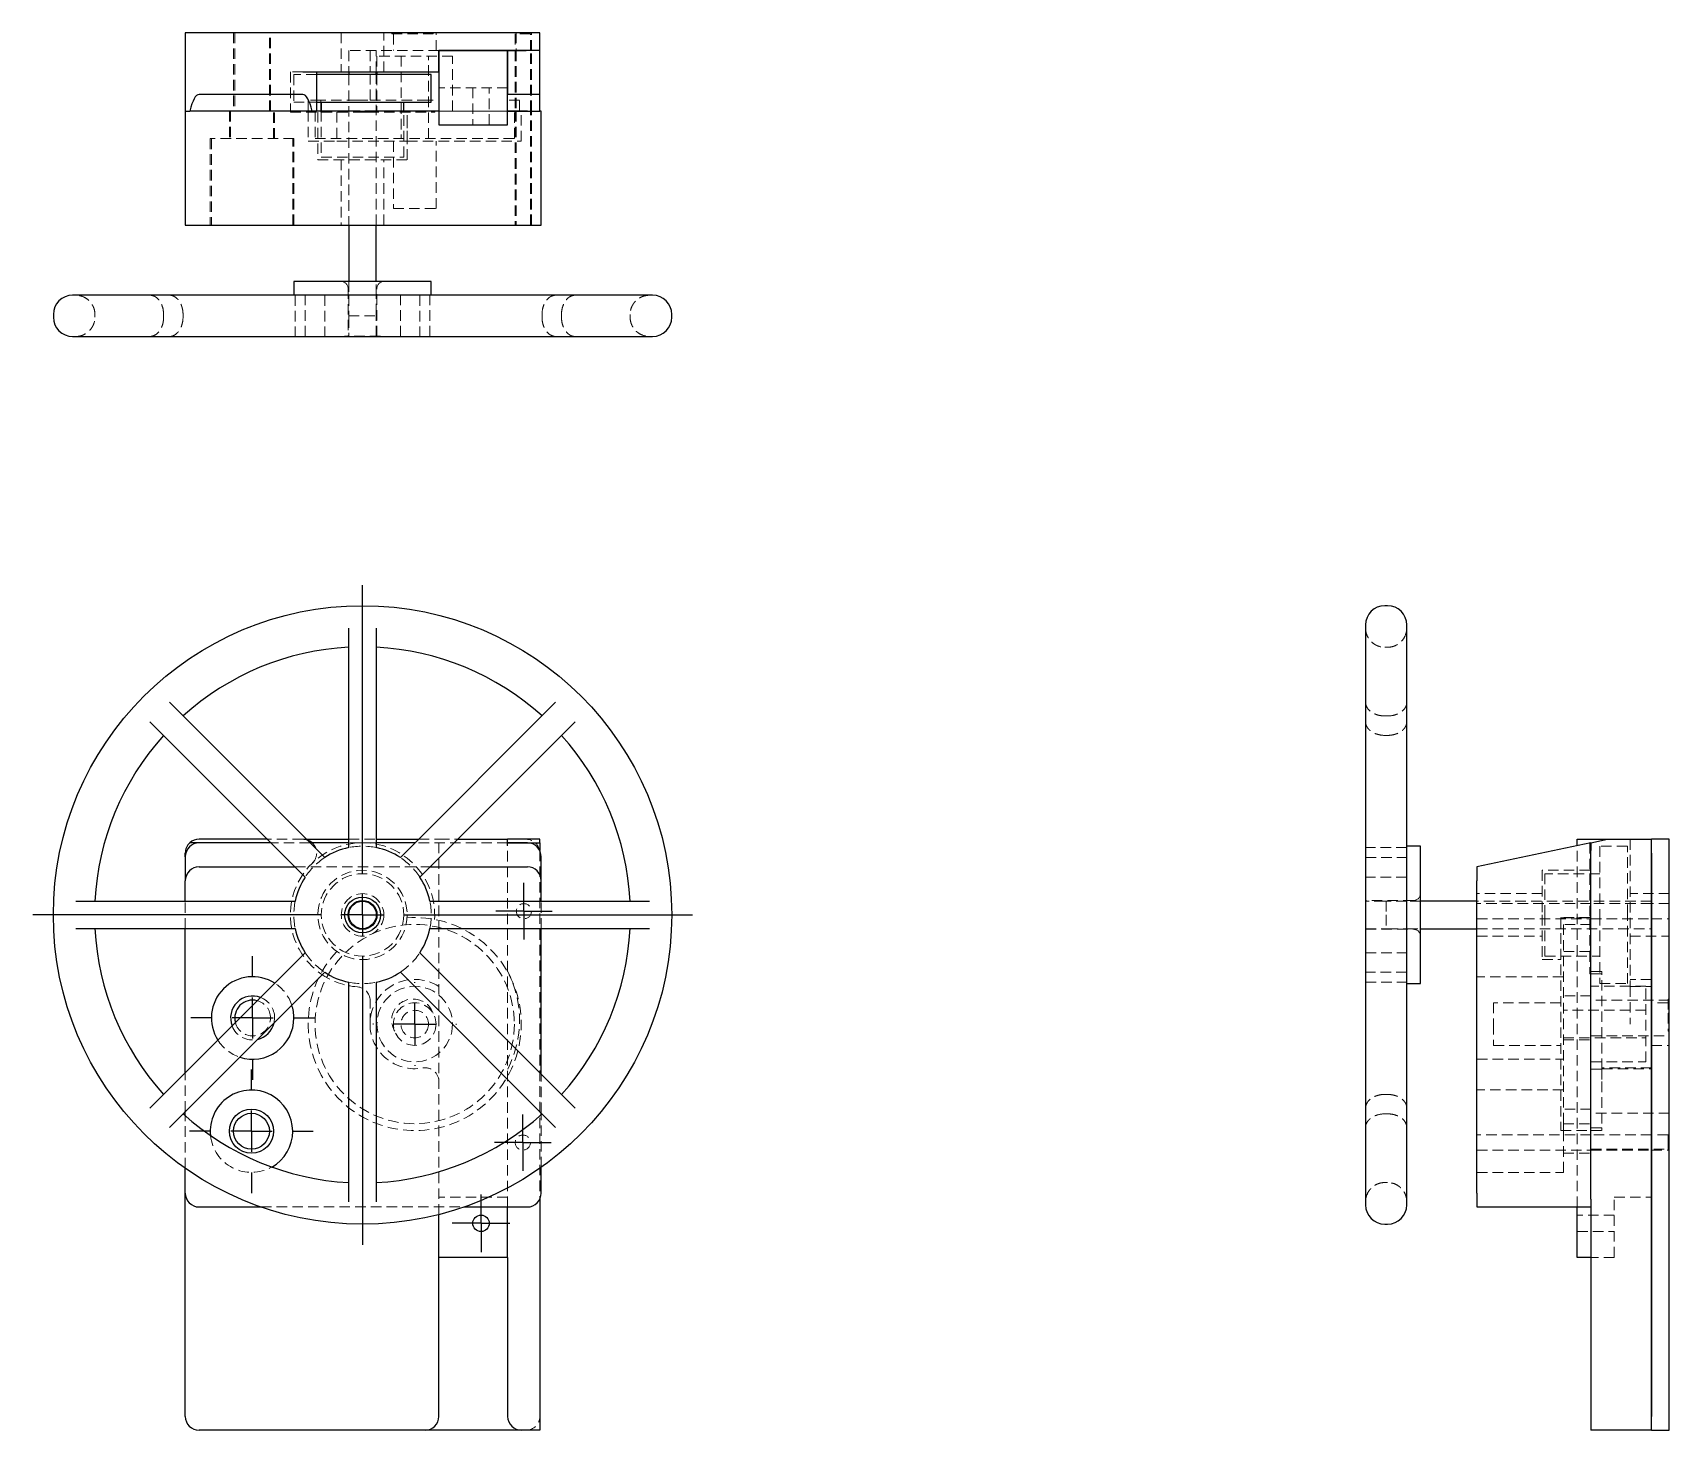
# Model space of a CAD drawing. Header units: millimetres. Extents: x 43 to 241, y 7 to 176.
import ezdxf

# ---------------------------------------------------------------- set-up
doc = ezdxf.new("R2010")
doc.units = ezdxf.units.MM
doc.linetypes.add('HIDDEN', pattern=[1.905, 1.27, -0.635])
doc.layers.add('10', color=7, linetype='Continuous')

# ---------------------------------------------------------------- blocks, each defined once
blk = doc.blocks.new('SW_CENTERMARKSYMBOL_0')
at = {"layer": '10', "color": 0}
for p, q in [((0, 5), (0, 40)), ((0, 0), (0, 2.5)), ((-5, 0), (-40, 0)), ((0, 0), (-2.5, 0)), ((0, 0), (0, -2.5)), ((0, 0), (2.5, 0)), ((5, 0), (40, 0)), ((0, -5), (0, -40))]:
    blk.add_line(p, q, dxfattribs=at)
blk = doc.blocks.new('SW_CENTERMARKSYMBOL_1')
at = {"layer": '10', "color": 0}
for p, q in [((0, 5), (0, 5.08)), ((0, 0), (0, 2.5)), ((-5, 0), (-5.08, 0)), ((0, 0), (-2.5, 0)), ((0, 0), (0, -2.5)), ((0, 0), (2.5, 0)), ((5, 0), (5.08, 0)), ((0, -5), (0, -5.08))]:
    blk.add_line(p, q, dxfattribs=at)
blk = doc.blocks.new('SW_CENTERMARKSYMBOL_2')
at = {"layer": '10', "color": 0}
for p, q in [((0, 5), (0, 7.5)), ((0, 0), (0, 2.5)), ((-5, 0), (-7.5, 0)), ((0, 0), (-2.5, 0)), ((0, 0), (0, -2.5)), ((0, 0), (2.5, 0)), ((5, 0), (7.5, 0)), ((0, -5), (0, -7.5))]:
    blk.add_line(p, q, dxfattribs=at)
blk = doc.blocks.new('SW_CENTERMARKSYMBOL_3')
at = {"layer": '10', "color": 0}
for p, q in [((0, 5), (0, 7.5)), ((0, 0), (0, 2.5)), ((-5, 0), (-7.5, 0)), ((0, 0), (-2.5, 0)), ((0, 0), (0, -2.5)), ((0, 0), (2.5, 0)), ((5, 0), (7.5, 0)), ((0, -5), (0, -7.5))]:
    blk.add_line(p, q, dxfattribs=at)
blk = doc.blocks.new('SW_CENTERMARKSYMBOL_4')
at = {"layer": '10', "color": 0}
for p, q in [((0, 2.5), (0, 3.42)), ((0, 0), (0, 2.5)), ((-2.5, 0), (-3.42, 0)), ((0, 0), (-2.5, 0)), ((0, 0), (0, -2.5)), ((0, 0), (2.5, 0)), ((2.5, 0), (3.42, 0)), ((0, -2.5), (0, -3.42))]:
    blk.add_line(p, q, dxfattribs=at)
blk = doc.blocks.new('SW_CENTERMARKSYMBOL_5')
at = {"layer": '10', "color": 0}
for p, q in [((0, 2.5), (0, 3.42)), ((0, 0), (0, 2.5)), ((-2.5, 0), (-3.42, 0)), ((0, 0), (-2.5, 0)), ((0, 0), (0, -2.5)), ((0, 0), (2.5, 0)), ((2.5, 0), (3.42, 0)), ((0, -2.5), (0, -3.42))]:
    blk.add_line(p, q, dxfattribs=at)
blk = doc.blocks.new('SW_CENTERMARKSYMBOL_6')
at = {"layer": '10', "color": 0}
for p, q in [((0, 2.5), (0, 3.5)), ((0, 0), (0, 2.5)), ((-2.5, 0), (-3.5, 0)), ((0, 0), (-2.5, 0)), ((0, 0), (0, -2.5)), ((0, 0), (2.5, 0)), ((2.5, 0), (3.5, 0)), ((0, -2.5), (0, -3.5))]:
    blk.add_line(p, q, dxfattribs=at)

msp = doc.modelspace()

# ---------------------------------------------------------------- linework, layer by layer
at = {"color": 7, "linetype": 'Continuous', "lineweight": 25}
for p, q in [((61.5, 176.48), (61.5, 166.98)), ((63.17, 176.48), (61.5, 176.48)), ((102.83, 176.48), (63.17, 176.48)), ((104.5, 176.48), (102.83, 176.48)), ((104.5, 174.32), (104.5, 176.48)), ((92.26, 174.32), (102.83, 174.32)), ((92.26, 171.73), (92.26, 174.32)), ((100.6, 174.32), (92.26, 174.32)), ((92.26, 174.32), (92.26, 165.32)), ((100.6, 165.32), (100.6, 174.32)), ((100.6, 174.32), (100.6, 168.98)), ((104.5, 174.32), (100.6, 174.32)), ((104.5, 168.98), (104.5, 174.32)), ((75.77, 171.73), (92.26, 171.73)), ((77.44, 166.98), (77.44, 171.73)), ((91.33, 171.4), (77.44, 171.4)), ((81.33, 171.73), (81.33, 171.4)), ((84.67, 171.4), (84.67, 171.73)), ((84.75, 171.73), (84.75, 171.4)), ((91.33, 168.06), (91.33, 171.4)), ((75.77, 168.98), (63.17, 168.98)), ((104.5, 168.98), (100.6, 168.98)), ((104.5, 166.98), (104.5, 168.98)), ((61.5, 166.98), (62.06, 166.98)), ((61.5, 166.98), (61.5, 153.15)), ((76.88, 166.98), (62.06, 166.98)), ((82.73, 166.98), (63.17, 166.98)), ((77.44, 168.06), (91.33, 168.06)), ((77.94, 168.06), (77.94, 166.98)), ((78, 166.98), (77.94, 166.98)), ((78, 168.06), (78, 166.98)), ((83.72, 166.86), (82.28, 166.86)), ((92.26, 166.98), (83.27, 166.98)), ((88, 166.98), (88, 168.06)), ((92.26, 166.98), (88, 166.98)), ((100.6, 166.98), (104.5, 166.98)), ((103, 166.98), (100.6, 166.98)), ((104.67, 166.98), (104.5, 166.98)), ((104.67, 153.15), (104.67, 166.98)), ((92.26, 165.32), (100.6, 165.32)), ((61.5, 153.15), (63.17, 153.15)), ((63.17, 153.15), (103, 153.15)), ((81.33, 153.15), (81.33, 146.32)), ((84.67, 146.32), (84.67, 153.15)), ((103, 153.15), (104.67, 153.15)), ((74.67, 146.32), (74.67, 144.65)), ((91.33, 146.32), (74.67, 146.32)), ((91.33, 144.65), (91.33, 146.32)), ((118.17, 144.65), (47.83, 144.65)), ((45.5, 142.32), (45.5, 141.98)), ((120.5, 141.98), (120.5, 142.32)), ((47.83, 139.65), (118.17, 139.65)), ((207.32, 107), (206.98, 107)), ((81.33, 77.66), (81.33, 104.29)), ((84.67, 104.29), (84.67, 77.66)), ((204.65, 104.67), (204.65, 34.33)), ((209.65, 34.33), (209.65, 104.67)), ((59.58, 95.28), (78.41, 76.45)), ((87.59, 76.45), (106.42, 95.28)), ((76.05, 74.09), (57.22, 92.92)), ((108.78, 92.92), (89.95, 74.09)), ((71.9, 78.25), (62.06, 78.25)), ((71.48, 78.67), (63.17, 78.67)), ((71.9, 78.25), (63.17, 78.25)), ((76.19, 78.67), (81.33, 78.67)), ((76.88, 78.25), (76.61, 78.25)), ((81.33, 78.25), (76.61, 78.25)), ((84.67, 78.67), (89.81, 78.67)), ((89.39, 78.25), (84.67, 78.25)), ((94.52, 78.67), (100.6, 78.67)), ((100.6, 77.9), (100.6, 78.67)), ((104.5, 78.67), (100.6, 78.67)), ((100.6, 78.25), (104.5, 78.25)), ((103, 78.25), (100.6, 78.25)), ((104.5, 78.25), (104.5, 78.67)), ((104.5, 78.25), (104.5, 77.29)), ((211.32, 77.83), (209.65, 77.83)), ((211.32, 69.5), (211.32, 77.83)), ((231.98, 78.25), (218.15, 75.33)), ((230.32, 77.9), (230.32, 78.67)), ((230.32, 78.67), (233.98, 78.67)), ((231.98, 78.25), (233.98, 78.67)), ((231.98, 78.25), (231.98, 77.29)), ((233.98, 78.67), (239.32, 78.67)), ((241.48, 78.67), (239.32, 78.67)), ((239.32, 7), (239.32, 78.67)), ((241.48, 77), (241.48, 78.67)), ((61.5, 76.54), (61.5, 77)), ((61.5, 76.54), (61.5, 73.63)), ((104.67, 73.63), (104.67, 76.54)), ((231.98, 76.54), (231.98, 77.29)), ((231.98, 35.75), (231.98, 76.54)), ((239.32, 77), (239.32, 8.67)), ((241.48, 8.67), (241.48, 77)), ((61.5, 71.17), (61.5, 73.63)), ((63.17, 75.33), (74.81, 75.33)), ((91.19, 75.33), (103, 75.33)), ((104.67, 71.17), (104.67, 73.63)), ((218.15, 75.33), (218.15, 73.63)), ((218.15, 35.75), (218.15, 73.63)), ((48.21, 71.17), (74.84, 71.17)), ((91.16, 71.17), (117.79, 71.17)), ((218.15, 71.17), (211.32, 71.17)), ((211.32, 61.17), (211.32, 69.5)), ((74.84, 67.83), (48.21, 67.83)), ((61.5, 50.36), (61.5, 67.83)), ((117.79, 67.83), (91.16, 67.83)), ((104.67, 50.19), (104.67, 67.83)), ((211.32, 67.83), (218.15, 67.83)), ((57.22, 46.08), (76.05, 64.91)), ((89.95, 64.91), (108.78, 46.08)), ((78.41, 62.55), (59.58, 43.72)), ((106.42, 43.72), (87.59, 62.55)), ((81.33, 34.71), (81.33, 61.34)), ((84.67, 61.34), (84.67, 34.71)), ((209.65, 61.17), (211.32, 61.17)), ((61.5, 45.13), (61.5, 45.64)), ((104.67, 45.28), (104.67, 45.48)), ((61.5, 35.75), (61.5, 38.78)), ((104.67, 35.75), (104.67, 38.89)), ((61.5, 8.67), (61.5, 35.75)), ((218.15, 35.75), (218.15, 34.08)), ((231.98, 35.02), (231.98, 35.75)), ((63.17, 34.08), (70.68, 34.08)), ((95.32, 34.08), (103, 34.08)), ((100.6, 27.97), (100.6, 34.08)), ((104.5, 35.02), (104.5, 7)), ((218.15, 34.08), (231.98, 34.08)), ((230.32, 27.97), (230.32, 34.08)), ((231.98, 35.02), (231.98, 7)), ((92.26, 27.97), (92.26, 33.16)), ((206.98, 32), (207.32, 32)), ((92.26, 8.67), (92.26, 27.97)), ((100.6, 27.97), (92.26, 27.97)), ((100.6, 27.97), (100.6, 8.67)), ((231.98, 27.97), (230.32, 27.97)), ((241.48, 7), (241.48, 8.67)), ((90.59, 7), (63.17, 7)), ((102.27, 7), (90.59, 7)), ((104.5, 7), (102.27, 7)), ((239.32, 7), (231.98, 7)), ((239.32, 7), (241.48, 7))]:
    msp.add_line(p, q, dxfattribs=at)
at = {"color": 7, "linetype": 'HIDDEN', "lineweight": 18}
for p, q in [((67.36, 176.48), (67.36, 166.98)), ((67.5, 176.48), (67.5, 166.98)), ((71.7, 166.98), (71.7, 176.48)), ((71.83, 166.98), (71.83, 176.48)), ((80.42, 176.48), (80.42, 171.73)), ((85.58, 171.73), (85.58, 176.48)), ((86.54, 176.48), (86.54, 176.33)), ((86.54, 176.33), (91.56, 176.33)), ((86.75, 176.33), (86.75, 174.32)), ((86.9, 176.33), (86.9, 176.48)), ((91.56, 176.48), (91.56, 176.33)), ((91.92, 174.32), (91.92, 176.48)), ((103.36, 176.33), (101.52, 176.33)), ((101.52, 176.33), (101.52, 174.32)), ((101.65, 176.48), (101.65, 174.32)), ((103.36, 174.32), (103.36, 176.33)), ((103.49, 174.32), (103.49, 176.48)), ((84.67, 174.32), (81.33, 174.32)), ((81.33, 174.32), (81.33, 171.73)), ((83.92, 174.32), (83.92, 171.73)), ((92.26, 174.32), (84.67, 174.32)), ((84.67, 171.73), (84.67, 174.32)), ((93.92, 173.65), (84.75, 173.65)), ((84.75, 173.65), (84.75, 171.73)), ((87.67, 173.65), (87.67, 163.65)), ((91, 163.65), (91, 173.65)), ((93.92, 166.98), (93.92, 173.65)), ((101.52, 174.32), (101.52, 166.98)), ((101.65, 174.32), (101.65, 166.98)), ((103.36, 166.98), (103.36, 174.32)), ((103.49, 166.98), (103.49, 174.32)), ((75.77, 171.73), (74.25, 171.73)), ((74.25, 171.73), (74.25, 166.98)), ((77.44, 171.4), (74.67, 171.4)), ((74.67, 171.4), (74.67, 168.06)), ((81.33, 171.4), (81.33, 153.15)), ((83.92, 168.32), (83.92, 171.73)), ((84.67, 153.15), (84.67, 171.4)), ((84.75, 171.4), (84.75, 166.98)), ((100.6, 169.82), (92.26, 169.82)), ((96.37, 169.82), (96.37, 165.32)), ((98.37, 165.32), (98.37, 169.82)), ((66.86, 166.98), (66.86, 163.65)), ((67, 166.98), (67, 163.65)), ((72.2, 163.65), (72.2, 166.98)), ((72.33, 163.65), (72.33, 166.98)), ((74.25, 166.98), (74.25, 166.86)), ((74.25, 166.86), (82.28, 166.86)), ((74.67, 168.06), (77.44, 168.06)), ((77.94, 168.32), (76.42, 168.32)), ((76.42, 168.32), (76.42, 166.98)), ((76.42, 166.98), (76.42, 163.32)), ((77.94, 166.98), (77.25, 166.98)), ((77.25, 166.98), (77.25, 163.65)), ((77.58, 166.86), (77.58, 161.08)), ((82.37, 168.32), (77.94, 168.32)), ((77.94, 168.32), (77.94, 168.06)), ((77.94, 166.86), (77.94, 166.98)), ((88, 166.98), (78, 166.98)), ((78, 166.98), (78, 161.4)), ((79.88, 166.86), (79.88, 163.32)), ((82.37, 168.32), (83.92, 168.32)), ((83.27, 166.98), (82.73, 166.98)), ((82.73, 166.98), (83.27, 166.98)), ((83.72, 166.86), (91.75, 166.86)), ((83.92, 168.32), (90.3, 168.32)), ((88, 161.4), (88, 166.98)), ((88.41, 163.32), (88.41, 166.86)), ((88.42, 161.08), (88.42, 166.86)), ((90.3, 168.32), (92.26, 168.32)), ((91.73, 166.98), (91.73, 166.86)), ((91.75, 166.86), (91.75, 166.98)), ((101.42, 166.98), (92.26, 166.98)), ((100.6, 166.98), (92.26, 166.98)), ((102.04, 168.32), (100.6, 168.32)), ((101.42, 163.65), (101.42, 166.98)), ((101.52, 166.98), (101.52, 153.15)), ((101.65, 166.98), (101.65, 153.15)), ((102.04, 166.98), (102.04, 168.32)), ((102.25, 163.32), (102.25, 166.98)), ((103.36, 153.15), (103.36, 166.98)), ((103.49, 153.15), (103.49, 166.98)), ((64.67, 163.65), (64.53, 163.65)), ((64.53, 163.65), (64.53, 153.15)), ((74.67, 163.65), (64.67, 163.65)), ((64.67, 163.65), (64.67, 153.15)), ((74.53, 153.15), (74.53, 163.65)), ((74.67, 153.15), (74.67, 163.65)), ((76.42, 163.32), (79.88, 163.32)), ((77.25, 163.65), (101.42, 163.65)), ((79.88, 163.32), (88.41, 163.32)), ((86.75, 163.32), (86.75, 155.17)), ((88.41, 163.32), (102.25, 163.32)), ((91.92, 155.17), (91.92, 163.32)), ((77.58, 161.08), (88.42, 161.08)), ((78, 161.4), (88, 161.4)), ((80.42, 161.08), (80.42, 153.15)), ((85.58, 153.15), (85.58, 161.08)), ((86.75, 155.17), (91.92, 155.17)), ((81.25, 145.48), (81.25, 139.68)), ((81.33, 146.32), (81.33, 144.7)), ((84.67, 144.7), (84.67, 146.32)), ((84.75, 139.68), (84.75, 145.48)), ((74.84, 144.65), (74.84, 139.65)), ((76.05, 139.65), (76.05, 144.65)), ((78.41, 144.65), (78.41, 139.65)), ((87.59, 139.65), (87.59, 144.65)), ((89.95, 144.65), (89.95, 139.65)), ((91.16, 139.65), (91.16, 144.65)), ((50.54, 142.32), (50.54, 141.98)), ((58.87, 141.98), (58.87, 142.32)), ((61.23, 142.32), (61.23, 141.98)), ((81.33, 141.98), (81.33, 142.32)), ((81.33, 142.15), (84.67, 142.15)), ((84.67, 142.32), (84.67, 141.98)), ((104.77, 141.98), (104.77, 142.32)), ((107.13, 142.32), (107.13, 141.98)), ((115.46, 141.98), (115.46, 142.32)), ((85.17, 139.68), (80.83, 139.68)), ((80.83, 139.68), (80.83, 139.65)), ((85.17, 139.65), (85.17, 139.68)), ((207.32, 101.96), (206.98, 101.96)), ((206.98, 93.63), (207.32, 93.63)), ((207.32, 91.27), (206.98, 91.27)), ((75.77, 78.67), (71.48, 78.67)), ((76.61, 78.25), (71.9, 78.25)), ((76.61, 78.25), (71.9, 78.25)), ((75.77, 78.67), (76.19, 78.67)), ((81.33, 78.67), (84.67, 78.67)), ((82.73, 78.25), (81.33, 78.25)), ((83.72, 78.22), (82.28, 78.22)), ((84.67, 78.25), (83.27, 78.25)), ((100.6, 78.25), (89.39, 78.25)), ((89.81, 78.67), (92.26, 78.67)), ((92.26, 33.16), (92.26, 78.67)), ((92.26, 78.67), (94.52, 78.67)), ((100.6, 34.08), (100.6, 77.9)), ((209.65, 77.66), (204.65, 77.66)), ((230.32, 34.08), (230.32, 77.9)), ((231.86, 78.22), (231.86, 68.95)), ((233.06, 77.83), (233.06, 69.5)), ((236.4, 77.83), (233.06, 77.83)), ((236.4, 69.5), (236.4, 77.83)), ((236.73, 78.67), (236.73, 60.82)), ((104.5, 77.29), (104.5, 35.02)), ((204.65, 76.45), (209.65, 76.45)), ((74.81, 75.33), (91.19, 75.33)), ((209.65, 74.09), (204.65, 74.09)), ((226.08, 74.92), (226.08, 69.5)), ((231.86, 74.92), (226.08, 74.92)), ((226.4, 74.5), (226.4, 69.5)), ((233.06, 74.5), (226.4, 74.5)), ((204.68, 71.67), (204.65, 71.67)), ((204.68, 69.5), (204.68, 71.67)), ((226.08, 72.08), (218.15, 72.08)), ((241.48, 72.08), (236.73, 72.08)), ((61.5, 67.83), (61.5, 71.17)), ((104.67, 67.83), (104.67, 71.17)), ((210.48, 71.25), (204.68, 71.25)), ((204.68, 67.33), (204.68, 69.5)), ((206.98, 71.17), (207.32, 71.17)), ((207.15, 71.17), (207.15, 69.5)), ((207.15, 69.5), (207.15, 67.83)), ((211.32, 71.17), (209.7, 71.17)), ((239.32, 71.17), (218.15, 71.17)), ((231.98, 70.87), (218.15, 70.87)), ((226.08, 69.5), (226.08, 64.08)), ((226.4, 69.5), (226.4, 64.5)), ((239.32, 70.87), (231.98, 70.87)), ((233.06, 69.5), (233.06, 61.17)), ((236.4, 61.17), (236.4, 69.5)), ((241.48, 70.87), (239.32, 70.87)), ((204.68, 67.75), (210.48, 67.75)), ((207.32, 67.83), (206.98, 67.83)), ((209.7, 67.83), (211.32, 67.83)), ((218.15, 69.04), (231.98, 69.04)), ((218.15, 67.83), (239.32, 67.83)), ((228.32, 69.18), (228.32, 43.35)), ((231.86, 69.18), (228.32, 69.18)), ((228.32, 69.15), (231.86, 69.15)), ((228.65, 68.35), (228.65, 44.18)), ((231.98, 68.35), (228.65, 68.35)), ((231.98, 68.95), (231.86, 68.95)), ((231.86, 68.95), (231.86, 65.07)), ((231.98, 69.04), (239.32, 69.04)), ((231.98, 44.18), (231.98, 68.35)), ((239.32, 69.04), (241.48, 69.04)), ((204.65, 67.33), (204.68, 67.33)), ((218.15, 66.92), (226.08, 66.92)), ((236.73, 66.92), (241.48, 66.92)), ((204.65, 64.91), (209.65, 64.91)), ((226.08, 64.08), (228.32, 64.08)), ((226.4, 64.5), (233.06, 64.5)), ((231.86, 65.07), (228.32, 65.07)), ((231.86, 65.07), (231.86, 62.36)), ((209.65, 62.55), (204.65, 62.55)), ((228.65, 62), (218.15, 62)), ((231.86, 62.36), (231.98, 62.36)), ((233.32, 62.63), (231.98, 62.63)), ((233.32, 62.36), (231.98, 62.36)), ((233.32, 50.8), (233.32, 62.63)), ((239.32, 61.68), (236.73, 61.68)), ((204.65, 61.34), (209.65, 61.34)), ((231.98, 59.67), (228.65, 59.67)), ((238.65, 60.85), (231.98, 60.85)), ((233.06, 61.17), (236.4, 61.17)), ((236.73, 60.82), (239.32, 60.82)), ((236.73, 60.82), (236.73, 56.26)), ((238.65, 51.68), (238.65, 60.85)), ((83.92, 56.26), (83.92, 59.11)), ((220.17, 58.85), (220.17, 56.26)), ((228.32, 58.85), (220.17, 58.85)), ((238.65, 57.93), (228.65, 57.93)), ((241.48, 59.17), (231.98, 59.17)), ((241.33, 58.85), (239.32, 58.85)), ((241.33, 59.3), (241.33, 57.58)), ((241.48, 59.3), (241.33, 59.3)), ((241.48, 57.58), (241.33, 57.58)), ((241.33, 57.58), (241.33, 55.4)), ((220.17, 56.26), (220.17, 53.68)), ((220.17, 53.68), (228.32, 53.68)), ((228.65, 54.6), (238.65, 54.6)), ((228.65, 54.33), (231.98, 54.33)), ((231.98, 54.83), (241.48, 54.83)), ((239.32, 53.68), (241.48, 53.68)), ((241.33, 55.4), (241.48, 55.4)), ((218.15, 52), (228.65, 52)), ((231.98, 51.68), (238.65, 51.68)), ((61.5, 45.64), (61.5, 50.36)), ((104.67, 45.48), (104.67, 50.19)), ((231.98, 50.8), (233.32, 50.8)), ((239.32, 50.96), (233.32, 50.96)), ((233.32, 50.85), (239.32, 50.85)), ((233.32, 50.8), (233.32, 49.29)), ((206.98, 47.73), (207.32, 47.73)), ((228.65, 48.27), (218.15, 48.27)), ((233.32, 49.29), (233.32, 43.68)), ((231.98, 45.94), (228.65, 45.94)), ((61.5, 38.78), (61.5, 45.13)), ((104.67, 38.89), (104.67, 45.28)), ((207.32, 45.37), (206.98, 45.37)), ((228.65, 43.27), (228.65, 44.18)), ((228.65, 44.18), (231.98, 44.18)), ((241.48, 45.44), (231.98, 45.44)), ((233.32, 43.68), (231.98, 43.68)), ((233.32, 43.35), (233.32, 43.68)), ((231.98, 42.81), (218.15, 42.81)), ((228.32, 43.35), (231.98, 43.35)), ((228.65, 38.27), (228.65, 43.27)), ((231.98, 43.35), (233.32, 43.35)), ((239.32, 42.81), (231.98, 42.81)), ((241.33, 42.81), (239.32, 42.81)), ((241.33, 41.89), (241.33, 42.81)), ((241.33, 40.98), (241.33, 41.89)), ((218.15, 40.98), (231.98, 40.98)), ((228.65, 40.6), (231.98, 40.6)), ((231.98, 41.1), (241.48, 41.1)), ((231.98, 40.98), (239.32, 40.98)), ((239.32, 40.98), (241.33, 40.98)), ((218.15, 38.27), (228.65, 38.27)), ((206.98, 37.04), (207.32, 37.04)), ((70.68, 34.08), (95.32, 34.08)), ((100.6, 35.27), (92.26, 35.27)), ((234.82, 27.97), (234.82, 35.27)), ((234.82, 35.27), (239.32, 35.27)), ((234.82, 33.1), (230.32, 33.1)), ((230.32, 31.1), (234.82, 31.1)), ((234.82, 27.97), (231.98, 27.97))]:
    msp.add_line(p, q, dxfattribs=at)
at = {"color": 7, "linetype": 'HIDDEN', "lineweight": 18, "flags": 128}
msp.add_lwpolyline([(72.27, 56.41), (72.28, 56.46), (72.33, 57)], dxfattribs=at)
at = {"color": 7, "linetype": 'Continuous', "lineweight": 25}
for centre, radius in [((83, 69.5), 37.5), ((83, 69.5), 2.17), ((83, 69.5), 1.75), ((83, 69.5), 1.67), ((69.53, 43.27), 2.67), ((69.53, 43.27), 2.17), ((97.37, 32.1), 1)]:
    msp.add_circle(centre, radius, dxfattribs=at)
at = {"color": 7, "linetype": 'HIDDEN', "lineweight": 18}
for centre, radius in [((83, 69.5), 5.42), ((83, 69.5), 5), ((83, 69.5), 2.58), ((102.57, 69.95), 0.917), ((89.33, 56.26), 12.08), ((89.33, 56.26), 4.58), ((89.33, 56.26), 2.58), ((89.33, 56.26), 1.67), ((102.44, 41.89), 0.917)]:
    msp.add_circle(centre, radius, dxfattribs=at)
for centre, radius, start, end in [((80.42, 145.48), 0.833, 0, 90), ((85.58, 145.48), 0.833, 90, 180), ((83, 69.5), 8.75, 94.7389, 234.7066), ((75.77, 77), 1.67, 72.7509, 90), ((75.77, 77), 1.67, 313.9455, 48.3761), ((83, 69.5), 8.33, 78.463, 101.537), ((83, 69.5), 8.75, 91.7607, 94.7389), ((83, 69.5), 8.75, 85.2611, 88.2393), ((83, 69.5), 8.75, 356.4278, 85.2611), ((102.83, 77), 1.67, 0, 90), ((83, 69.5), 8.33, 123.463, 146.537), ((83, 69.5), 8.33, 33.463, 56.537), ((210.48, 72.08), 0.833, 270, 0), ((83, 69.5), 8.33, 168.463, 191.537), ((83, 69.5), 8.33, 348.463, 11.537), ((89.33, 56.26), 12.92, 137.0161, 94.1183), ((210.48, 66.92), 0.833, 0, 90), ((83, 69.5), 8.33, 213.463, 236.537), ((83, 69.5), 8.33, 303.463, 326.537), ((83, 69.5), 8.75, 234.7066, 265.8678), ((89.33, 56.26), 5.42, 57.3073, 180), ((89.12, 56.72), 12.92, 332.7401, 27.2599), ((69.67, 57), 5, 18.1803, 57.4438), ((83, 69.5), 8.33, 258.463, 281.537), ((82.25, 59.11), 1.67, 0, 85.8678), ((69.67, 57), 2.17, 0, 74.8193), ((69.67, 57), 2.67, 0, 68.8303), ((89.12, 56.72), 2.58, 19.4466, 210.5534), ((69.67, 57), 2.67, 201.1697, 282.7761), ((69.67, 57), 2.17, 195.1807, 0), ((89.33, 56.26), 5.42, 180, 280.2387), ((69.67, 57), 5, 212.5562, 251.8197), ((90.59, 49.29), 1.67, 0, 100.2387), ((69.53, 43.27), 5, 186.1065, 299.5236), ((102.83, 8.67), 1.67, 270, 0)]:
    msp.add_arc(centre, radius, start, end, dxfattribs=at)
at = {"color": 7, "linetype": 'Continuous', "lineweight": 25}
for centre, radius, start, end in [((47.83, 142.32), 2.33, 90, 180), ((118.17, 142.32), 2.33, 0, 90), ((47.83, 141.98), 2.33, 180, 270), ((118.17, 141.98), 2.33, 270, 0), ((206.98, 104.67), 2.33, 90, 180), ((207.32, 104.67), 2.33, 0, 90), ((83, 69.5), 32.5, 92.9395, 132.0605), ((83, 69.5), 32.5, 47.9395, 87.0605), ((83, 69.5), 32.5, 137.9395, 177.0605), ((83, 69.5), 32.5, 2.9395, 42.0605), ((63.17, 77), 1.67, 131.6239, 180), ((63.17, 77), 1.67, 90, 131.6239), ((75.77, 77), 1.67, 48.3761, 72.7509), ((83, 69.5), 8.33, 101.537, 123.463), ((83, 69.5), 8.33, 56.537, 78.463), ((83, 69.5), 8.33, 146.537, 168.463), ((83, 69.5), 8.33, 11.537, 33.463), ((83, 69.5), 32.5, 182.9395, 222.0605), ((83, 69.5), 8.33, 191.537, 213.463), ((83, 69.5), 8.33, 326.537, 348.463), ((83, 69.5), 32.5, 317.9395, 357.0605), ((69.67, 57), 5, 57.4438, 212.5562), ((83, 69.5), 8.33, 236.537, 258.463), ((83, 69.5), 8.33, 281.537, 303.463), ((69.67, 57), 2.67, 68.8303, 201.1697), ((69.67, 57), 2.17, 74.8193, 195.1807), ((69.67, 57), 5, 0, 18.1803), ((69.67, 57), 5, 251.8197, 0), ((69.67, 57), 2.67, 282.7761, 347.2239), ((69.53, 43.27), 5, 0, 186.1065), ((83, 69.5), 32.5, 227.9395, 267.0605), ((83, 69.5), 32.5, 272.9395, 312.0605), ((69.53, 43.27), 5, 299.5236, 0), ((63.17, 35.75), 1.67, 180, 270), ((103, 35.75), 1.67, 270, 0), ((206.98, 34.33), 2.33, 180, 270), ((207.32, 34.33), 2.33, 270, 0), ((63.17, 8.67), 1.67, 180, 270), ((90.59, 8.67), 1.67, 270, 0), ((102.27, 8.67), 1.67, 180, 270)]:
    msp.add_arc(centre, radius, start, end, dxfattribs=at)
for centre, major_axis, ratio, start_param, end_param in [((63.17, 161.07), (0, 7.92), 0.210526, 0, 0.726474), ((75.77, 161.07), (0, 7.92), 0.210526, 5.556712, 6.283185), ((83, 125.44), (0, 41.56), 0.210526, 0.03073, 0.08271), ((83, 125.44), (0, 41.56), 0.210526, 6.200476, 6.252455), ((63.17, 76.54), (0, 1.7), 0.97855, 0, 1.570796), ((103, 76.54), (0, 1.7), 0.97855, 4.712389, 6.283185), ((63.17, 73.63), (0, 1.7), 0.97855, 0, 1.570796), ((103, 73.63), (0, 1.7), 0.97855, 4.712389, 6.283185)]:
    msp.add_ellipse(centre, major_axis=major_axis, ratio=ratio, start_param=start_param, end_param=end_param, dxfattribs=at)
at = {"color": 7, "linetype": 'HIDDEN', "lineweight": 18}
for points, knots in [([(72.33, 166.98), (72.33, 166.98), (72.33, 166.98), (72.32, 166.98), (72.3, 166.98), (72.27, 166.98), (72.23, 166.98), (72.19, 166.98), (72.09, 166.98), (71.9, 166.98), (71.56, 166.98), (71.16, 166.98), (70.69, 166.98), (70.19, 166.98), (69.67, 166.98), (69.14, 166.98), (68.64, 166.98), (68.18, 166.98), (67.77, 166.98), (67.43, 166.98), (67.23, 166.98), (67.11, 166.98), (67.05, 166.98), (67.01, 166.98), (67, 166.98), (67, 166.98)], [0, 0, 0, 0, 0.018006, 0.035875, 0.053662, 0.071426, 0.089222, 0.107109, 0.125142, 0.187566, 0.2501, 0.312524, 0.375058, 0.437482, 0.500016, 0.562439, 0.624973, 0.687397, 0.749931, 0.812355, 0.874889, 0.9063, 0.937417, 0.968549, 1, 1, 1, 1]), ([(50.54, 142.32), (50.54, 142.47), (50.53, 142.62), (50.47, 142.92), (50.42, 143.07), (50.31, 143.35), (50.23, 143.48), (50.06, 143.74), (49.97, 143.86), (49.75, 144.07), (49.63, 144.17), (49.38, 144.34), (49.24, 144.41), (48.82, 144.59), (48.51, 144.65), (48.21, 144.65)], [0, 0, 0, 0, 0.125, 0.125, 0.25, 0.25, 0.375, 0.375, 0.5, 0.5, 0.625, 0.625, 0.75, 0.75, 1, 1, 1, 1]), ([(57.22, 144.65), (57.33, 144.65), (57.44, 144.63), (57.65, 144.57), (57.75, 144.53), (57.95, 144.41), (58.05, 144.34), (58.22, 144.17), (58.31, 144.07), (58.46, 143.86), (58.53, 143.74), (58.65, 143.49), (58.7, 143.35), (58.83, 142.93), (58.87, 142.62), (58.87, 142.32)], [0, 0, 0, 0, 0.125, 0.125, 0.25, 0.25, 0.375, 0.375, 0.5, 0.5, 0.625, 0.625, 0.75, 0.75, 1, 1, 1, 1]), ([(61.23, 142.32), (61.23, 142.47), (61.22, 142.62), (61.18, 142.92), (61.14, 143.07), (61.06, 143.35), (61.01, 143.48), (60.89, 143.74), (60.82, 143.86), (60.67, 144.07), (60.58, 144.17), (60.4, 144.34), (60.31, 144.41), (60.01, 144.59), (59.79, 144.65), (59.58, 144.65)], [0, 0, 0, 0, 0.125, 0.125, 0.25, 0.25, 0.375, 0.375, 0.5, 0.5, 0.625, 0.625, 0.75, 0.75, 1, 1, 1, 1]), ([(81.33, 144.65), (81.33, 144.65), (81.33, 144.63), (81.33, 144.57), (81.33, 144.53), (81.33, 144.41), (81.33, 144.34), (81.33, 144.17), (81.33, 144.07), (81.33, 143.86), (81.33, 143.74), (81.33, 143.49), (81.33, 143.35), (81.33, 142.93), (81.33, 142.62), (81.33, 142.32)], [0, 0, 0, 0, 0.125, 0.125, 0.25, 0.25, 0.375, 0.375, 0.5, 0.5, 0.625, 0.625, 0.75, 0.75, 1, 1, 1, 1]), ([(84.67, 142.32), (84.67, 142.47), (84.67, 142.62), (84.67, 142.92), (84.67, 143.07), (84.67, 143.35), (84.67, 143.48), (84.67, 143.74), (84.67, 143.86), (84.67, 144.07), (84.67, 144.17), (84.67, 144.34), (84.67, 144.41), (84.67, 144.59), (84.67, 144.65), (84.67, 144.65)], [0, 0, 0, 0, 0.125, 0.125, 0.25, 0.25, 0.375, 0.375, 0.5, 0.5, 0.625, 0.625, 0.75, 0.75, 1, 1, 1, 1]), ([(106.42, 144.65), (106.32, 144.65), (106.21, 144.63), (106, 144.57), (105.89, 144.53), (105.69, 144.41), (105.6, 144.34), (105.42, 144.17), (105.33, 144.07), (105.18, 143.86), (105.11, 143.74), (104.99, 143.49), (104.94, 143.35), (104.82, 142.93), (104.77, 142.62), (104.77, 142.32)], [0, 0, 0, 0, 0.125, 0.125, 0.25, 0.25, 0.375, 0.375, 0.5, 0.5, 0.625, 0.625, 0.75, 0.75, 1, 1, 1, 1]), ([(107.13, 142.32), (107.13, 142.47), (107.14, 142.62), (107.18, 142.92), (107.21, 143.07), (107.3, 143.35), (107.35, 143.48), (107.47, 143.74), (107.54, 143.86), (107.69, 144.07), (107.77, 144.17), (107.95, 144.34), (108.05, 144.41), (108.35, 144.59), (108.56, 144.65), (108.78, 144.65)], [0, 0, 0, 0, 0.125, 0.125, 0.25, 0.25, 0.375, 0.375, 0.5, 0.5, 0.625, 0.625, 0.75, 0.75, 1, 1, 1, 1]), ([(117.79, 144.65), (117.64, 144.65), (117.49, 144.63), (117.19, 144.57), (117.04, 144.53), (116.76, 144.41), (116.62, 144.34), (116.37, 144.17), (116.25, 144.07), (116.03, 143.86), (115.94, 143.74), (115.77, 143.49), (115.69, 143.35), (115.52, 142.93), (115.46, 142.62), (115.46, 142.32)], [0, 0, 0, 0, 0.125, 0.125, 0.25, 0.25, 0.375, 0.375, 0.5, 0.5, 0.625, 0.625, 0.75, 0.75, 1, 1, 1, 1]), ([(48.21, 139.65), (48.36, 139.65), (48.51, 139.66), (48.81, 139.72), (48.96, 139.77), (49.24, 139.88), (49.38, 139.96), (49.63, 140.13), (49.75, 140.22), (49.97, 140.44), (50.06, 140.56), (50.23, 140.81), (50.31, 140.95), (50.48, 141.37), (50.54, 141.67), (50.54, 141.98)], [0, 0, 0, 0, 0.125, 0.125, 0.25, 0.25, 0.375, 0.375, 0.5, 0.5, 0.625, 0.625, 0.75, 0.75, 1, 1, 1, 1]), ([(58.87, 141.98), (58.87, 141.83), (58.86, 141.68), (58.82, 141.38), (58.79, 141.23), (58.7, 140.95), (58.65, 140.81), (58.53, 140.56), (58.46, 140.44), (58.31, 140.22), (58.23, 140.13), (58.05, 139.96), (57.95, 139.89), (57.65, 139.71), (57.44, 139.65), (57.22, 139.65)], [0, 0, 0, 0, 0.125, 0.125, 0.25, 0.25, 0.375, 0.375, 0.5, 0.5, 0.625, 0.625, 0.75, 0.75, 1, 1, 1, 1]), ([(59.58, 139.65), (59.68, 139.65), (59.79, 139.66), (60, 139.72), (60.11, 139.77), (60.31, 139.88), (60.4, 139.96), (60.58, 140.13), (60.67, 140.22), (60.82, 140.44), (60.89, 140.56), (61.01, 140.81), (61.06, 140.95), (61.18, 141.37), (61.23, 141.67), (61.23, 141.98)], [0, 0, 0, 0, 0.125, 0.125, 0.25, 0.25, 0.375, 0.375, 0.5, 0.5, 0.625, 0.625, 0.75, 0.75, 1, 1, 1, 1]), ([(81.33, 141.98), (81.33, 141.83), (81.33, 141.68), (81.33, 141.38), (81.33, 141.23), (81.33, 140.95), (81.33, 140.81), (81.33, 140.56), (81.33, 140.44), (81.33, 140.22), (81.33, 140.13), (81.33, 139.96), (81.33, 139.89), (81.33, 139.71), (81.33, 139.65), (81.33, 139.65)], [0, 0, 0, 0, 0.125, 0.125, 0.25, 0.25, 0.375, 0.375, 0.5, 0.5, 0.625, 0.625, 0.75, 0.75, 1, 1, 1, 1]), ([(84.67, 139.65), (84.67, 139.65), (84.67, 139.66), (84.67, 139.72), (84.67, 139.77), (84.67, 139.88), (84.67, 139.96), (84.67, 140.13), (84.67, 140.22), (84.67, 140.44), (84.67, 140.56), (84.67, 140.81), (84.67, 140.95), (84.67, 141.37), (84.67, 141.67), (84.67, 141.98)], [0, 0, 0, 0, 0.125, 0.125, 0.25, 0.25, 0.375, 0.375, 0.5, 0.5, 0.625, 0.625, 0.75, 0.75, 1, 1, 1, 1]), ([(104.77, 141.98), (104.77, 141.83), (104.78, 141.68), (104.82, 141.38), (104.86, 141.23), (104.94, 140.95), (104.99, 140.81), (105.11, 140.56), (105.18, 140.44), (105.33, 140.22), (105.42, 140.13), (105.6, 139.96), (105.69, 139.89), (105.99, 139.71), (106.21, 139.65), (106.42, 139.65)], [0, 0, 0, 0, 0.125, 0.125, 0.25, 0.25, 0.375, 0.375, 0.5, 0.5, 0.625, 0.625, 0.75, 0.75, 1, 1, 1, 1]), ([(108.78, 139.65), (108.67, 139.65), (108.56, 139.66), (108.35, 139.72), (108.25, 139.77), (108.05, 139.88), (107.95, 139.96), (107.78, 140.13), (107.69, 140.22), (107.54, 140.44), (107.47, 140.56), (107.35, 140.81), (107.3, 140.95), (107.17, 141.37), (107.13, 141.67), (107.13, 141.98)], [0, 0, 0, 0, 0.125, 0.125, 0.25, 0.25, 0.375, 0.375, 0.5, 0.5, 0.625, 0.625, 0.75, 0.75, 1, 1, 1, 1]), ([(115.46, 141.98), (115.46, 141.83), (115.47, 141.68), (115.53, 141.38), (115.58, 141.23), (115.69, 140.95), (115.77, 140.81), (115.94, 140.56), (116.03, 140.44), (116.25, 140.22), (116.37, 140.13), (116.62, 139.96), (116.76, 139.89), (117.18, 139.71), (117.49, 139.65), (117.79, 139.65)], [0, 0, 0, 0, 0.125, 0.125, 0.25, 0.25, 0.375, 0.375, 0.5, 0.5, 0.625, 0.625, 0.75, 0.75, 1, 1, 1, 1]), ([(204.65, 104.29), (204.65, 104.14), (204.66, 103.99), (204.72, 103.69), (204.77, 103.54), (204.88, 103.26), (204.96, 103.12), (205.13, 102.87), (205.22, 102.75), (205.44, 102.53), (205.56, 102.44), (205.81, 102.27), (205.95, 102.19), (206.37, 102.02), (206.67, 101.96), (206.98, 101.96)], [0, 0, 0, 0, 0.125, 0.125, 0.25, 0.25, 0.375, 0.375, 0.5, 0.5, 0.625, 0.625, 0.75, 0.75, 1, 1, 1, 1]), ([(207.32, 101.96), (207.47, 101.96), (207.62, 101.97), (207.92, 102.03), (208.07, 102.08), (208.35, 102.19), (208.48, 102.27), (208.74, 102.44), (208.86, 102.53), (209.07, 102.75), (209.17, 102.87), (209.34, 103.12), (209.41, 103.26), (209.59, 103.68), (209.65, 103.99), (209.65, 104.29)], [0, 0, 0, 0, 0.125, 0.125, 0.25, 0.25, 0.375, 0.375, 0.5, 0.5, 0.625, 0.625, 0.75, 0.75, 1, 1, 1, 1]), ([(206.98, 93.63), (206.83, 93.63), (206.68, 93.64), (206.38, 93.68), (206.23, 93.71), (205.95, 93.8), (205.81, 93.85), (205.56, 93.97), (205.44, 94.04), (205.22, 94.19), (205.13, 94.27), (204.96, 94.45), (204.89, 94.55), (204.71, 94.85), (204.65, 95.06), (204.65, 95.28)], [0, 0, 0, 0, 0.125, 0.125, 0.25, 0.25, 0.375, 0.375, 0.5, 0.5, 0.625, 0.625, 0.75, 0.75, 1, 1, 1, 1]), ([(209.65, 95.28), (209.65, 95.17), (209.63, 95.06), (209.57, 94.85), (209.53, 94.75), (209.41, 94.55), (209.34, 94.45), (209.17, 94.28), (209.07, 94.19), (208.86, 94.04), (208.74, 93.97), (208.49, 93.85), (208.35, 93.8), (207.93, 93.67), (207.62, 93.63), (207.32, 93.63)], [0, 0, 0, 0, 0.125, 0.125, 0.25, 0.25, 0.375, 0.375, 0.5, 0.5, 0.625, 0.625, 0.75, 0.75, 1, 1, 1, 1]), ([(204.65, 92.92), (204.65, 92.82), (204.66, 92.71), (204.72, 92.5), (204.77, 92.39), (204.88, 92.19), (204.96, 92.1), (205.13, 91.92), (205.22, 91.83), (205.44, 91.68), (205.56, 91.61), (205.81, 91.49), (205.95, 91.44), (206.37, 91.32), (206.67, 91.27), (206.98, 91.27)], [0, 0, 0, 0, 0.125, 0.125, 0.25, 0.25, 0.375, 0.375, 0.5, 0.5, 0.625, 0.625, 0.75, 0.75, 1, 1, 1, 1]), ([(207.32, 91.27), (207.47, 91.27), (207.62, 91.28), (207.92, 91.32), (208.07, 91.36), (208.35, 91.44), (208.48, 91.49), (208.74, 91.61), (208.86, 91.68), (209.07, 91.83), (209.17, 91.92), (209.34, 92.1), (209.41, 92.19), (209.59, 92.49), (209.65, 92.71), (209.65, 92.92)], [0, 0, 0, 0, 0.125, 0.125, 0.25, 0.25, 0.375, 0.375, 0.5, 0.5, 0.625, 0.625, 0.75, 0.75, 1, 1, 1, 1]), ([(206.98, 71.17), (206.83, 71.17), (206.68, 71.17), (206.38, 71.17), (206.23, 71.17), (205.95, 71.17), (205.81, 71.17), (205.56, 71.17), (205.44, 71.17), (205.22, 71.17), (205.13, 71.17), (204.96, 71.17), (204.89, 71.17), (204.71, 71.17), (204.65, 71.17), (204.65, 71.17)], [0, 0, 0, 0, 0.125, 0.125, 0.25, 0.25, 0.375, 0.375, 0.5, 0.5, 0.625, 0.625, 0.75, 0.75, 1, 1, 1, 1]), ([(209.65, 71.17), (209.65, 71.17), (209.63, 71.17), (209.57, 71.17), (209.53, 71.17), (209.41, 71.17), (209.34, 71.17), (209.17, 71.17), (209.07, 71.17), (208.86, 71.17), (208.74, 71.17), (208.49, 71.17), (208.35, 71.17), (207.93, 71.17), (207.62, 71.17), (207.32, 71.17)], [0, 0, 0, 0, 0.125, 0.125, 0.25, 0.25, 0.375, 0.375, 0.5, 0.5, 0.625, 0.625, 0.75, 0.75, 1, 1, 1, 1]), ([(204.65, 67.83), (204.65, 67.83), (204.66, 67.83), (204.72, 67.83), (204.77, 67.83), (204.88, 67.83), (204.96, 67.83), (205.13, 67.83), (205.22, 67.83), (205.44, 67.83), (205.56, 67.83), (205.81, 67.83), (205.95, 67.83), (206.37, 67.83), (206.67, 67.83), (206.98, 67.83)], [0, 0, 0, 0, 0.125, 0.125, 0.25, 0.25, 0.375, 0.375, 0.5, 0.5, 0.625, 0.625, 0.75, 0.75, 1, 1, 1, 1]), ([(207.32, 67.83), (207.47, 67.83), (207.62, 67.83), (207.92, 67.83), (208.07, 67.83), (208.35, 67.83), (208.48, 67.83), (208.74, 67.83), (208.86, 67.83), (209.07, 67.83), (209.17, 67.83), (209.34, 67.83), (209.41, 67.83), (209.59, 67.83), (209.65, 67.83), (209.65, 67.83)], [0, 0, 0, 0, 0.125, 0.125, 0.25, 0.25, 0.375, 0.375, 0.5, 0.5, 0.625, 0.625, 0.75, 0.75, 1, 1, 1, 1]), ([(206.98, 47.73), (206.83, 47.73), (206.68, 47.72), (206.38, 47.68), (206.23, 47.64), (205.95, 47.56), (205.81, 47.51), (205.56, 47.39), (205.44, 47.32), (205.22, 47.17), (205.13, 47.08), (204.96, 46.9), (204.89, 46.81), (204.71, 46.51), (204.65, 46.29), (204.65, 46.08)], [0, 0, 0, 0, 0.125, 0.125, 0.25, 0.25, 0.375, 0.375, 0.5, 0.5, 0.625, 0.625, 0.75, 0.75, 1, 1, 1, 1]), ([(209.65, 46.08), (209.65, 46.18), (209.63, 46.29), (209.57, 46.5), (209.53, 46.61), (209.41, 46.81), (209.34, 46.9), (209.17, 47.08), (209.07, 47.17), (208.86, 47.32), (208.74, 47.39), (208.49, 47.51), (208.35, 47.56), (207.93, 47.68), (207.62, 47.73), (207.32, 47.73)], [0, 0, 0, 0, 0.125, 0.125, 0.25, 0.25, 0.375, 0.375, 0.5, 0.5, 0.625, 0.625, 0.75, 0.75, 1, 1, 1, 1]), ([(204.65, 43.72), (204.65, 43.83), (204.66, 43.94), (204.72, 44.15), (204.77, 44.25), (204.88, 44.45), (204.96, 44.55), (205.13, 44.72), (205.22, 44.81), (205.44, 44.96), (205.56, 45.03), (205.81, 45.15), (205.95, 45.2), (206.37, 45.33), (206.67, 45.37), (206.98, 45.37)], [0, 0, 0, 0, 0.125, 0.125, 0.25, 0.25, 0.375, 0.375, 0.5, 0.5, 0.625, 0.625, 0.75, 0.75, 1, 1, 1, 1]), ([(207.32, 45.37), (207.47, 45.37), (207.62, 45.36), (207.92, 45.32), (208.07, 45.29), (208.35, 45.2), (208.48, 45.15), (208.74, 45.03), (208.86, 44.96), (209.07, 44.81), (209.17, 44.73), (209.34, 44.55), (209.41, 44.45), (209.59, 44.15), (209.65, 43.94), (209.65, 43.72)], [0, 0, 0, 0, 0.125, 0.125, 0.25, 0.25, 0.375, 0.375, 0.5, 0.5, 0.625, 0.625, 0.75, 0.75, 1, 1, 1, 1]), ([(206.98, 37.04), (206.83, 37.04), (206.68, 37.03), (206.38, 36.97), (206.23, 36.92), (205.95, 36.81), (205.81, 36.73), (205.56, 36.56), (205.44, 36.47), (205.22, 36.25), (205.13, 36.13), (204.96, 35.88), (204.89, 35.74), (204.71, 35.32), (204.65, 35.01), (204.65, 34.71)], [0, 0, 0, 0, 0.125, 0.125, 0.25, 0.25, 0.375, 0.375, 0.5, 0.5, 0.625, 0.625, 0.75, 0.75, 1, 1, 1, 1]), ([(209.65, 34.71), (209.65, 34.86), (209.63, 35.01), (209.57, 35.31), (209.53, 35.46), (209.41, 35.74), (209.34, 35.88), (209.17, 36.13), (209.07, 36.25), (208.86, 36.47), (208.74, 36.56), (208.49, 36.73), (208.35, 36.81), (207.93, 36.98), (207.62, 37.04), (207.32, 37.04)], [0, 0, 0, 0, 0.125, 0.125, 0.25, 0.25, 0.375, 0.375, 0.5, 0.5, 0.625, 0.625, 0.75, 0.75, 1, 1, 1, 1])]:
    msp.add_open_spline(points, degree=3, knots=knots, dxfattribs=at)

# ---------------------------------------------------------------- block references
at = {"layer": '10'}
for name, p in [('SW_CENTERMARKSYMBOL_0', (83, 69.5)), ('SW_CENTERMARKSYMBOL_4', (102.57, 69.95)), ('SW_CENTERMARKSYMBOL_2', (69.67, 57)), ('SW_CENTERMARKSYMBOL_1', (89.33, 56.26)), ('SW_CENTERMARKSYMBOL_3', (69.53, 43.27)), ('SW_CENTERMARKSYMBOL_5', (102.44, 41.89)), ('SW_CENTERMARKSYMBOL_6', (97.37, 32.1))]:
    msp.add_blockref(name, p, dxfattribs=at)

doc.saveas('drawing.dxf')
